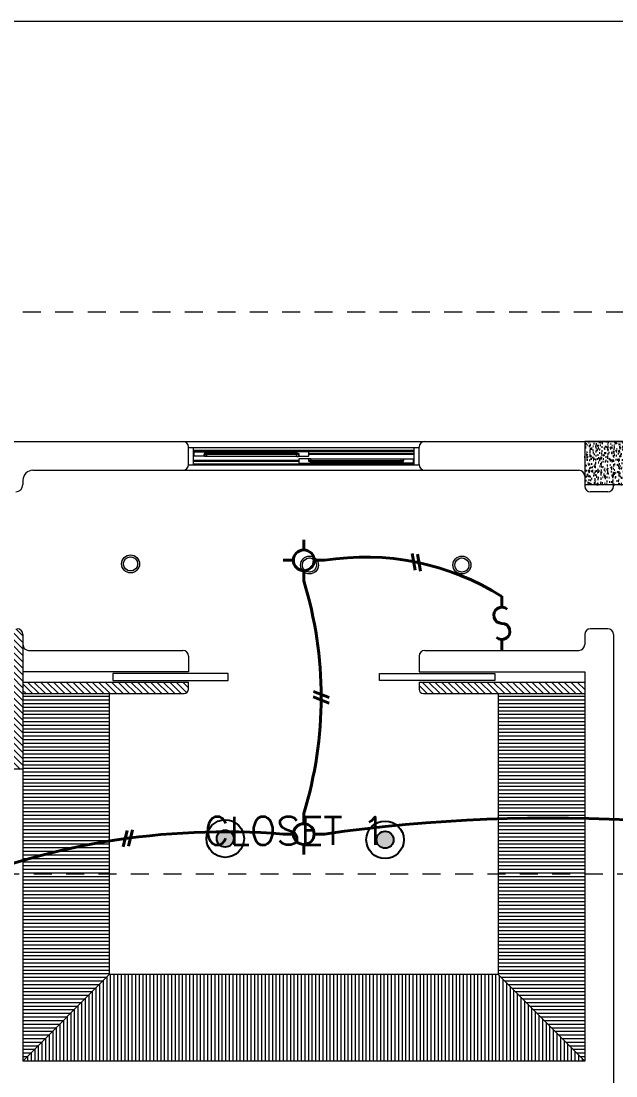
# Model space of a CAD drawing. Header units: metres. Extents: x 14 to 2416, y -346 to 476.
# Drawn here: x 144.46 to 148.59, y -70.47 to -63.15 of the extents above; entities that cross this region are included whole.
import ezdxf

# ---------------------------------------------------------------- set-up
doc = ezdxf.new("R2010")
doc.units = ezdxf.units.M
doc.linetypes.add('0', pattern=[0])
doc.linetypes.add('HIDDEN2', pattern=[0.1875, 0.125, -0.0625])
doc.layers.get('0').update_dxf_attribs({"linetype": '0', "lineweight": 20})
doc.layers.get('Defpoints').update_dxf_attribs({"color": 6})
for name, color, linetype, lineweight in [('A-ANNO-TEXT', 20, 'Continuous', 13), ('A-DOOR', 35, 'Continuous', 5), ('A-WALL', 250, 'Continuous', 20), ('baños', 251, 'Continuous', 0), ('closets', 253, 'Continuous', 0), ('Columnas', 7, 'Continuous', 18), ('cristales', 131, 'Continuous', 0), ('E Salida Interruptores', 22, 'Continuous', 40), ('E Salida Luces', 22, 'Continuous', 40), ('E Tuberia Emp Losa', 22, 'Continuous', 40), ('MAVA -LUMINARIAS', 1, 'Continuous', 18), ('PLF 01', 252, 'Continuous', 9), ('textos', 7, 'Continuous', 0)]:
    doc.layers.add(name, color=color, linetype=linetype, lineweight=lineweight)
for name, color, linetype in [('HATCH', 8, 'Continuous'), ('MAVA LUM', 1, 'Continuous'), ('MAVA Luminarias', 1, 'Continuous')]:
    doc.layers.add(name, color=color, linetype=linetype)
doc.layers.add('Techos 1', color=7, linetype='HIDDEN2', lineweight=9, true_color=0x42391a)
doc.styles.add('DIMTEXT', font='dim.shx', dxfattribs={"width": 0.75})
doc.styles.get("Standard").update_dxf_attribs({"font": 'arial.ttf', "height": 0.1875})

# ---------------------------------------------------------------- blocks, each defined once
blk = doc.blocks.new('SUPERFICIAL')
at = {"layer": 'MAVA LUM'}
h = blk.add_hatch(color=256, dxfattribs=at)
h.dxf.hatch_style = 1
edge = h.paths.add_edge_path()
edge.add_arc((0.0008, 0.0016), 0.059, 0, 360)
for radius in [0.1303, 0.0593]:
    blk.add_circle((0.0008, 0.0016, 0), radius, dxfattribs=at)
at = {"ltscale": 1e-05, "style": 'DIMTEXT', "flags": 1}
blk.add_attdef('MULTIPLICADOR', (0.0928, 0.4687), '', height=0.15, dxfattribs=at)
blk = doc.blocks.new('downlight')
at = {"layer": 'MAVA -LUMINARIAS'}
h = blk.add_hatch(color=3, dxfattribs=at)
h.dxf.hatch_style = 1
h.paths.add_polyline_path([(-5.416, -22.4571, 1), (-5.2917, -22.4571, 1)])
h.paths.add_polyline_path([(-5.3048, -22.4571, -1), (-5.4029, -22.4571, -1)], flags=16)
at = {"layer": 'MAVA -LUMINARIAS', "color": 3}
for radius in [0.0622, 0.049]:
    blk.add_circle((-5.3539, -22.4571), radius, dxfattribs=at)
blk = doc.blocks.new('A$C89702949')
at = {"layer": 'HATCH'}
h = blk.add_hatch(dxfattribs=at)
h.set_pattern_fill('AR-CONC', color=256, scale=0.00032)
h.set_pattern_definition([(50, (114.33107, 55.238796), (0.058299094, -0.005100507), [0.006096, -0.067056]), (355, (114.33107, 55.238796), (-0.011277895, 0.06113819), [0.0048768, -0.053644987]), (100.451445, (114.33593, 55.23837), (0.0470212, 0.05603768), [0.005180803, -0.056988878]), (46.1842, (114.33107, 55.25505), (0.086745293, -0.013453545), [0.009144, -0.100584]), (96.63556, (114.3383, 55.25393), (0.07596932, 0.07917636), [0.00777121, -0.085483395]), (351.18415, (114.33107, 55.25505), (0.07596932, 0.07917636), [0.00731519, -0.080467114]), (21, (114.3392, 55.25099), (0.048516605, -0.032724863), [0.006096, -0.067056]), (326, (114.3392, 55.25099), (0.01977665, 0.05894015), [0.0048768, -0.0536448]), (71.451445, (114.34324, 55.24826), (0.068293254, 0.026215286), [0.005180803, -0.05698878]), (37.5, (114.331071, 55.238796), (0.000988353, 0.0270576124), [0, -0.05299456, 0, -0.0544576, 0, -0.053848]), (7.5, (114.33107, 55.238796), (0.021382292, 0.032057784), [0, -0.03104896, 0, -0.05177536, 0, -0.0205232]), (327.5, (114.312946, 55.238796), (0.0433889905, -0.001833198), [0, -0.02032, 0, -0.0633984, 0, -0.0841248]), (317.5, (114.304818, 55.238796), (0.047401338, 0.008136477), [0, -0.026416, 0, -0.04210304, 0, -0.0597408])])
h.paths.add_polyline_path([(15.3, 19.9891), (15.3, 19.6891), (16.1, 19.6891), (16.1, 19.9891)])
at = {"layer": 'Columnas'}
blk.add_lwpolyline([(15.3, 19.9891), (15.3, 19.6891), (16.1, 19.6891), (16.1, 19.9891)], close=True, dxfattribs=at)
blk = doc.blocks.new('PL BASE 2N NASAS 09')
at = {"layer": 'closets'}
h = blk.add_hatch(dxfattribs=at)
h.set_pattern_fill('LINE', color=256, scale=0.2)
h.set_pattern_definition([(0, (-797.039285, 240.410376), (0, 0.025), [])])
h.paths.add_polyline_path([(173.9475, -6.9617), (173.3475, -6.9617), (173.3475, -8.2117), (173.9475, -8.2117)])
h.paths.add_polyline_path([(173.9475, -8.2117), (173.3475, -8.2117), (173.3475, -8.9117), (173.9475, -9.5117), (173.9475, -9.4417)])
h.paths.add_polyline_path([(170.6475, -8.2117), (170.0475, -8.2117), (170.0475, -9.5117), (170.6475, -8.9117)])
h.paths.add_polyline_path([(170.6475, -6.9617), (170.0475, -6.9617), (170.0475, -8.2117), (170.6475, -8.2117)])
h = blk.add_hatch(dxfattribs=at)
h.set_pattern_fill('LINE', color=256, scale=0.2, angle=90)
h.set_pattern_definition([(90, (-796.989285, 240.460376), (-0.025, 2e-18), [])])
h.paths.add_polyline_path([(173.3475, -8.9117), (170.6475, -8.9117), (170.0475, -9.5117), (173.8705, -9.5114), (173.9475, -9.5117)])
at = {"layer": 'PLF 01'}
h = blk.add_hatch(dxfattribs=at)
h.set_pattern_fill('LINE', color=256, scale=0.01, angle=-45)
h.set_pattern_definition([(315, (0, 0.05), (0.0224506403, 0.0224506403), [])])
edge = h.paths.add_edge_path()
edge.add_line((169.8475, -7.4867), (169.9175, -7.4867))
edge.add_line((169.9175, -7.4867), (169.9175, -6.5117))
edge.add_line((169.9175, -6.5117), (169.8875, -6.5117))
edge.add_arc((169.8875, -6.5517), 0.04, 90, 180)
edge.add_line((169.8475, -6.5517), (169.8475, -7.4867))
edge = h.paths.add_edge_path()
edge.add_arc((170.0075, -6.5517), 0.04, 360, 450)
edge.add_line((170.0075, -6.5117), (169.9775, -6.5117))
edge.add_line((169.9775, -6.5117), (169.9775, -7.4867))
edge.add_line((169.9775, -7.4867), (170.0475, -7.4867))
edge.add_line((170.0475, -7.4867), (170.0475, -6.5517))
h = blk.add_hatch(dxfattribs=at)
h.set_pattern_fill('LINE', color=256, scale=0.01, angle=-45)
h.set_pattern_definition([(315, (-49.91428, -62.667007), (0.0224506403, 0.0224506403), [])])
edge = h.paths.add_edge_path()
edge.add_arc((171.1675, -6.9317), 0.03, 270, 360)
edge.add_line((171.1975, -6.9317), (171.1975, -6.8817))
edge.add_line((171.1975, -6.8817), (170.0475, -6.8817))
edge.add_line((170.0475, -6.8817), (170.0475, -6.9617))
edge.add_line((170.0475, -6.9617), (171.1675, -6.9617))
edge = h.paths.add_edge_path()
edge.add_line((173.9475, -6.9617), (173.9475, -6.8817))
edge.add_line((173.9475, -6.8817), (172.7975, -6.8817))
edge.add_line((172.7975, -6.8817), (172.7975, -6.9317))
edge.add_arc((172.8276, -6.9317), 0.03, 180.04275, 269.95725)
edge.add_line((172.8275, -6.9617), (173.9475, -6.9617))
at = {"layer": 'A-DOOR'}
for p, q in [((171.1475, -5.2117), (172.8375, -5.2117)), ((171.1975, -5.2535), (172.7975, -5.2535)), ((171.2315, -5.3735), (171.2315, -5.2535)), ((172.7635, -5.3735), (172.7635, -5.2535)), ((171.2315, -5.2735), (172.7635, -5.2735)), ((171.2375, -5.286), (171.239, -5.2845)), ((171.2375, -5.313), (171.2375, -5.286)), ((171.239, -5.3145), (171.2375, -5.313)), ((171.239, -5.2845), (171.3197, -5.2845)), ((171.304, -5.3145), (171.239, -5.3145)), ((171.3055, -5.313), (171.304, -5.3145)), ((171.323, -5.2955), (171.3055, -5.2955)), ((171.3055, -5.2955), (171.3055, -5.313)), ((171.3055, -5.2985), (171.3105, -5.2985)), ((171.3055, -5.2985), (171.3105, -5.2985)), ((171.3105, -5.2965), (171.3165, -5.3005)), ((171.3105, -5.3005), (171.3165, -5.2965)), ((171.9503, -5.3155), (171.3188, -5.3155)), ((171.3197, -5.2845), (171.3215, -5.286)), ((171.3197, -5.2845), (171.9494, -5.2845)), ((171.3215, -5.286), (171.3235, -5.294)), ((171.3235, -5.295), (171.323, -5.2955)), ((171.3235, -5.294), (171.3235, -5.295)), ((171.9476, -5.286), (171.9455, -5.294)), ((171.9455, -5.294), (171.9455, -5.295)), ((171.9455, -5.295), (171.946, -5.2955)), ((171.946, -5.2955), (171.9635, -5.2955)), ((171.9494, -5.2845), (171.9476, -5.286)), ((172.03, -5.2845), (171.9494, -5.2845)), ((171.9585, -5.2965), (171.9525, -5.3005)), ((171.9585, -5.3005), (171.9525, -5.2965)), ((171.9635, -5.2985), (171.9585, -5.2985)), ((171.9635, -5.2985), (171.9585, -5.2985)), ((171.9635, -5.2955), (171.9635, -5.313)), ((171.9635, -5.313), (171.965, -5.3145)), ((171.965, -5.3325), (171.9635, -5.334)), ((171.9635, -5.334), (171.9635, -5.361)), ((171.965, -5.3145), (172.03, -5.3145)), ((172.03, -5.3325), (171.965, -5.3325)), ((172.0315, -5.286), (172.03, -5.2845)), ((172.0315, -5.313), (172.03, -5.3145)), ((172.0315, -5.334), (172.03, -5.3325)), ((172.0315, -5.313), (172.0315, -5.286)), ((172.0315, -5.3515), (172.0315, -5.334)), ((172.0448, -5.3315), (172.6763, -5.3315)), ((172.6895, -5.334), (172.691, -5.3325)), ((172.6895, -5.3515), (172.6895, -5.334)), ((172.691, -5.3325), (172.756, -5.3325)), ((172.756, -5.3325), (172.7575, -5.334)), ((172.7575, -5.334), (172.7575, -5.361)), ((171.1575, -5.4117), (172.8375, -5.4117)), ((171.1975, -5.3735), (172.7975, -5.3735)), ((171.9635, -5.361), (171.965, -5.3625)), ((171.965, -5.3625), (172.0457, -5.3625)), ((172.0315, -5.3485), (172.0365, -5.3485)), ((172.0315, -5.3485), (172.0365, -5.3485)), ((172.049, -5.3515), (172.0315, -5.3515)), ((172.0365, -5.3505), (172.0425, -5.3465)), ((172.0365, -5.3465), (172.0425, -5.3505)), ((172.0457, -5.3625), (172.0475, -5.361)), ((172.6754, -5.3625), (172.0457, -5.3625)), ((172.0475, -5.361), (172.0495, -5.353)), ((172.0495, -5.352), (172.049, -5.3515)), ((172.0495, -5.353), (172.0495, -5.352)), ((172.6715, -5.352), (172.672, -5.3515)), ((172.6715, -5.353), (172.6715, -5.352)), ((172.6736, -5.361), (172.6715, -5.353)), ((172.672, -5.3515), (172.6895, -5.3515)), ((172.6754, -5.3625), (172.6736, -5.361)), ((172.756, -5.3625), (172.6754, -5.3625)), ((172.6845, -5.3505), (172.6785, -5.3465)), ((172.6845, -5.3465), (172.6785, -5.3505)), ((172.6895, -5.3485), (172.6845, -5.3485)), ((172.6895, -5.3485), (172.6845, -5.3485)), ((172.7575, -5.361), (172.756, -5.3625))]:
    blk.add_line(p, q, dxfattribs=at)
at = {"layer": 'A-DOOR', "color": 8}
for p, q in [((171.2315, -5.2795), (172.7635, -5.2795)), ((172.7635, -5.2965), (172.0315, -5.2965)), ((172.7635, -5.3025), (172.0315, -5.3025)), ((171.9635, -5.3445), (171.2315, -5.3445)), ((171.9635, -5.3505), (171.2315, -5.3505)), ((171.2315, -5.3675), (172.7635, -5.3675))]:
    blk.add_line(p, q, dxfattribs=at)
at = {"layer": 'A-DOOR'}
for points in [[(171.3055, -5.2985), (171.3105, -5.2985), (171.3105, -5.2985), (171.3055, -5.2985)], [(171.3105, -5.2965), (171.3165, -5.2965), (171.3165, -5.3005), (171.3105, -5.3005)], [(171.3105, -5.2965), (171.9585, -5.2965), (171.9585, -5.3005), (171.3105, -5.3005)], [(171.323, -5.2955), (171.311, -5.2955), (171.311, -5.2965), (171.323, -5.2965)], [(171.323, -5.3005), (171.311, -5.3005), (171.311, -5.3015), (171.323, -5.3015)], [(171.3165, -5.2965), (171.3215, -5.2965), (171.3215, -5.3005), (171.3165, -5.3005)], [(171.946, -5.2955), (171.958, -5.2955), (171.958, -5.2965), (171.946, -5.2965)], [(171.946, -5.3005), (171.958, -5.3005), (171.958, -5.3015), (171.946, -5.3015)], [(171.9525, -5.2965), (171.9475, -5.2965), (171.9475, -5.3005), (171.9525, -5.3005)], [(171.9585, -5.2965), (171.9525, -5.2965), (171.9525, -5.3005), (171.9585, -5.3005)], [(171.9635, -5.2985), (171.9585, -5.2985), (171.9585, -5.2985), (171.9635, -5.2985)], [(172.0315, -5.3485), (172.0365, -5.3485), (172.0365, -5.3485), (172.0315, -5.3485)], [(172.6845, -5.3505), (172.0365, -5.3505), (172.0365, -5.3465), (172.6845, -5.3465)], [(172.0365, -5.3505), (172.0425, -5.3505), (172.0425, -5.3465), (172.0365, -5.3465)], [(172.049, -5.3465), (172.037, -5.3465), (172.037, -5.3455), (172.049, -5.3455)], [(172.049, -5.3515), (172.037, -5.3515), (172.037, -5.3505), (172.049, -5.3505)], [(172.0425, -5.3505), (172.0475, -5.3505), (172.0475, -5.3465), (172.0425, -5.3465)], [(172.672, -5.3465), (172.684, -5.3465), (172.684, -5.3455), (172.672, -5.3455)], [(172.672, -5.3515), (172.684, -5.3515), (172.684, -5.3505), (172.672, -5.3505)], [(172.6785, -5.3505), (172.6735, -5.3505), (172.6735, -5.3465), (172.6785, -5.3465)], [(172.6845, -5.3505), (172.6785, -5.3505), (172.6785, -5.3465), (172.6845, -5.3465)], [(172.6895, -5.3485), (172.6845, -5.3485), (172.6845, -5.3485), (172.6895, -5.3485)], [(171.472, -6.8217), (170.672, -6.8217), (170.672, -6.8717), (171.472, -6.8717)], [(172.5231, -6.8217), (173.3231, -6.8217), (173.3231, -6.8717), (172.5231, -6.8717)]]:
    blk.add_lwpolyline(points, close=True, dxfattribs=at)
for points in [[(171.3077, -5.314, 0.341999), (171.3058, -5.3125), (171.3055, -5.3122), (171.3055, -5.3025), (171.3065, -5.3015), (171.3235, -5.3015), (171.3235, -5.302), (171.3202, -5.3144, -0.339454), (171.3188, -5.3155), (171.3096, -5.3155, -0.341999)], [(171.9614, -5.314, -0.341999), (171.9633, -5.3125), (171.9635, -5.3122), (171.9635, -5.3025), (171.9625, -5.3015), (171.9455, -5.3015), (171.9455, -5.302), (171.9489, -5.3144, 0.339454), (171.9503, -5.3155), (171.9595, -5.3155, 0.341999)], [(172.0337, -5.333, -0.341999), (172.0318, -5.3345), (172.0315, -5.3348), (172.0315, -5.3445), (172.0325, -5.3455), (172.0495, -5.3455), (172.0495, -5.345), (172.0462, -5.3326, 0.339454), (172.0448, -5.3315), (172.0356, -5.3315, 0.341999)], [(172.6874, -5.333, 0.341999), (172.6893, -5.3345), (172.6895, -5.3348), (172.6895, -5.3445), (172.6885, -5.3455), (172.6715, -5.3455), (172.6715, -5.345), (172.6749, -5.3326, -0.339454), (172.6763, -5.3315), (172.6855, -5.3315, -0.341999)]]:
    blk.add_lwpolyline(points, format="xyb", close=True, dxfattribs=at)
at = {"layer": 'A-DOOR', "color": 7}
for points in [[(171.3105, -5.3005), (171.9585, -5.3005), (171.9585, -5.2965), (171.3105, -5.2965)], [(172.6845, -5.3465), (172.0365, -5.3465), (172.0365, -5.3505), (172.6845, -5.3505)]]:
    blk.add_lwpolyline(points, close=True, dxfattribs=at)
at = {"layer": 'A-WALL'}
for p, q in [((169.0876, -5.2117), (171.1575, -5.2117)), ((171.1975, -5.3717), (171.1975, -5.2517)), ((172.7975, -5.3717), (172.7975, -5.2517)), ((172.8375, -5.2117), (175.1325, -5.2117)), ((170.1175, -5.4117), (171.1575, -5.4117)), ((172.8375, -5.4117), (173.9075, -5.4117)), ((170.0475, -5.4817), (170.0475, -5.5117)), ((173.9475, -5.4517), (173.9475, -5.5217)), ((174.1075, -5.5617), (173.9875, -5.5617)), ((174.1475, -5.5217), (174.1475, -5.5117)), ((174.1075, -6.5117), (173.9875, -6.5117)), ((170.0475, -6.5517), (170.0475, -6.6217)), ((170.0475, -6.5617), (170.0475, -6.5917)), ((173.9475, -6.5517), (173.9475, -6.6217)), ((174.1475, -6.5517), (174.1475, -9.8217)), ((170.0475, -6.5961), (170.0475, -9.5117)), ((170.0875, -6.6617), (171.1575, -6.6617)), ((171.1975, -6.7017), (171.1975, -6.8117)), ((172.7975, -6.7017), (172.7975, -6.8117)), ((172.8375, -6.6617), (173.9075, -6.6617)), ((171.1975, -6.8117), (170.0475, -6.8117)), ((172.7975, -6.8117), (173.9475, -6.8117)), ((173.9475, -6.8117), (173.9475, -9.5117)), ((170.0475, -6.8817), (171.1975, -6.8817)), ((171.1975, -6.9317), (171.1975, -6.8817)), ((172.7975, -6.8817), (173.9475, -6.8817)), ((172.7975, -6.8817), (172.7975, -6.9317)), ((170.0475, -6.9617), (171.1675, -6.9617)), ((172.8275, -6.9617), (173.9475, -6.9617)), ((170.0475, -7.4867), (169.8475, -7.4867)), ((173.9475, -9.5117), (170.0475, -9.5117))]:
    blk.add_line(p, q, dxfattribs=at)
for centre, radius, start, end in [((171.1575, -5.2517), 0.04, 360, 89.99977), ((172.8375, -5.2517), 0.04, 90, 180), ((170.1175, -5.4817), 0.07, 90, 180), ((171.1575, -5.3717), 0.04, 270, 360), ((172.8375, -5.3717), 0.04, 180, 270), ((173.9075, -5.4517), 0.04, 360, 90), ((169.9975, -5.5117), 0.05, 270, 0), ((173.9875, -5.5217), 0.04, 180, 270), ((174.1075, -5.5217), 0.04, 270, 360), ((170.0075, -6.5517), 0.04, 360, 90), ((173.9875, -6.5517), 0.04, 90, 180), ((174.1075, -6.5517), 0.04, 0, 90), ((170.0875, -6.6217), 0.04, 180, 270), ((173.9075, -6.6217), 0.04, 270, 0), ((171.1575, -6.7017), 0.04, 0, 90), ((172.8375, -6.7017), 0.04, 90, 180), ((171.1675, -6.9317), 0.03, 270, 0), ((172.8275, -6.9317), 0.03, 180, 270)]:
    blk.add_arc(centre, radius, start, end, dxfattribs=at)
at = {"layer": 'closets'}
for p, q in [((170.6475, -6.9617), (170.6475, -8.9117)), ((173.3475, -6.9617), (173.3475, -8.9117)), ((170.6475, -8.9117), (170.0475, -9.5117)), ((173.3475, -8.9117), (170.6475, -8.9117)), ((173.3475, -8.9117), (173.9475, -9.5117))]:
    blk.add_line(p, q, dxfattribs=at)
at = {"layer": 'cristales', "const_width": 0.004}
for points in [[(171.3215, -5.2985), (171.9475, -5.2985)], [(172.6735, -5.3485), (172.0475, -5.3485)]]:
    blk.add_lwpolyline(points, dxfattribs=at)
at = {"layer": 'Techos 1'}
for p, q in [((157.4475, -4.3117), (185.4975, -4.3117)), ((161.3475, -8.2117), (176.0975, -8.2117))]:
    blk.add_line(p, q, dxfattribs=at)
at = {"color": 1}
blk.add_blockref('A$C89702949', (158.6475, -25.2008), dxfattribs=at)
at = {"layer": 'baños', "linetype": 'Continuous', "flags": 8}
for tag, p in [('MODELNUMBER', (167.1329, -5.6306, 0)), ('TRADENAME', (167.1329, -5.6307, 0)), ('PRODUCT', (167.1329, -5.6307, 0)), ('MATERIAL', (167.1329, -5.6307, 0)), ('MODELNUMBER', (168.3076, -5.6306, 0)), ('TRADENAME', (168.3076, -5.6307, 0)), ('PRODUCT', (168.3076, -5.6307, 0)), ('MATERIAL', (168.3076, -5.6307, 0))]:
    blk.add_attdef(tag, p, '', height=0.0000254, rotation=180.00008, dxfattribs=at)
at = {"layer": 'baños', "linetype": 'Continuous'}
for tag, p, rotation in [('MODELNUMBER', (169.2428, -19.7065), 180.00008), ('TRADENAME', (169.2428, -19.7064), 180.00008), ('MATERIAL', (169.243, -19.7063), 180.00008), ('PRODUCT', (169.243, -19.7064), 180.00008), ('MODELNUMBER', (169.9524, -19.7065), 179.99992), ('MATERIAL', (169.9524, -19.7063), 179.99992), ('TRADENAME', (169.9524, -19.7064), 179.99992), ('PRODUCT', (169.9524, -19.7064), 179.99992)]:
    blk.add_attdef(tag, p, '', height=0.0000254, rotation=rotation, dxfattribs=at)
at = {"layer": 'textos', "insert": (171.3058, -8.0119), "char_height": 0.195, "width": 3.404877, "attachment_point": 7}
blk.add_mtext('{\\Fromans|c0;CLOSET 1}', dxfattribs=at)
blk = doc.blocks.new('PL MUEBLES 2N NASAS 09')
blk.add_blockref('PL BASE 2N NASAS 09', (49.9143, 62.717))
blk = doc.blocks.new('A$C595364de')
blk.add_blockref('PL MUEBLES 2N NASAS 09', (-199.5618, -36.6052))
blk = doc.blocks.new('*U370')
for p, q in [((0.03, 1.37), (-1.05, -1.48)), ((0.99, 1.37), (-0.09, -1.48))]:
    blk.add_line(p, q)
blk = doc.blocks.new('*U680')
at = {"xscale": 0.0393700787401575, "yscale": 0.0393700787401575, "zscale": 0.0393700787401575, "rotation": 280.1686650338918}
blk.add_blockref('*U370', (0.0024, -0.0008), dxfattribs=at)
blk = doc.blocks.new('*U486')
at = {"layer": 'E Salida Luces', "linetype": 'Continuous'}
for p, q in [((0, 0.358), (0, 0.181)), ((-0.358, 0.001), (-0.18, 0.001)), ((0.18, 0.001), (0.358, 0.001)), ((0, -0.179), (0, -0.357))]:
    blk.add_line(p, q, dxfattribs=at)
blk.add_circle((0, 0.001), 0.18, dxfattribs=at)
blk = doc.blocks.new('*U656')
at = {"xscale": 0.0393700787401575, "yscale": 0.0393700787401575, "zscale": 0.0393700787401575, "rotation": 179.1847923890311}
blk.add_blockref('*U370', (-0.0013, -0.0022), dxfattribs=at)
blk = doc.blocks.new('*U657')
at = {"xscale": 0.0393700787401575, "yscale": 0.0393700787401575, "zscale": 0.0393700787401575, "rotation": 277.098984376937}
blk.add_blockref('*U370', (0.0024, -0.0009), dxfattribs=at)
blk = doc.blocks.new('*U454')
at = {"layer": 'E Salida Interruptores'}
for p, q in [((0, 0.3), (0, 0.375)), ((0, 0.075), (0, 0))]:
    blk.add_line(p, q, dxfattribs=at)
for centre, start, end in [((0, 0.24375), 48.189685, 270), ((0, 0.13125), 228.189685, 90)]:
    blk.add_arc(centre, 0.05625, start, end, dxfattribs=at)

msp = doc.modelspace()

# ---------------------------------------------------------------- linework, layer by layer
at = {"layer": 'Defpoints', "lineweight": 13}
msp.add_lwpolyline([(113.19, -63.1538), (169.4881, -63.1538), (169.4881, -103.9429), (113.19, -103.9429)], close=True, dxfattribs=at)
at = {"layer": 'E Salida Luces'}
for centre, radius, start, end in [((146.8524, -68.6631), 1.7895, 57.96629, 99.09134), ((143.7942, -67.846), 2.7534, 342.95747, 17.04252), ((148.1432, -79.874), 11.1892, 74.89706, 98.08431), ((145.882, -73.8531), 5.073, 85.45978, 113.37094)]:
    msp.add_arc(centre, radius, start, end, dxfattribs=at)

# ---------------------------------------------------------------- block references
at = {"layer": 'A-ANNO-TEXT'}
msp.add_blockref('A$C595364de', (124.0766, -86.9711), dxfattribs=at)
at = {"layer": 'E Salida Luces', "xscale": 0.4, "yscale": 0.4, "zscale": 0.4, "rotation": 180}
for p in [(146.4266, -66.8957), (146.4266, -68.7957)]:
    msp.add_blockref('*U486', p, dxfattribs=at)
at = {"layer": 'E Tuberia Emp Losa', "yscale": 0.9842519685039597, "zscale": 0.9842519685039597}
for name, p, xscale, rotation in [('*U680', (147.2083, -66.9093), -0.9842519685039597, 270), ('*U656', (146.5475, -67.846), 0.9842519685039597, 90.00000000000001), ('*U657', (145.2041, -68.8256), 0.9842519685039597, 90.00000000000001)]:
    msp.add_blockref(name, p, dxfattribs=dict(at, xscale=xscale, rotation=rotation))
at = {"layer": 'E Tuberia Emp Losa'}
msp.add_blockref('*U454', (147.8016, -67.521), dxfattribs=at)
at = {"layer": 'MAVA Luminarias'}
for name, p in [('downlight', (150.578, -44.464)), ('downlight', (151.82, -44.4717)), ('downlight', (152.8782, -44.4717)), ('SUPERFICIAL', (145.8805, -68.8289, 0)), ('SUPERFICIAL', (146.99, -68.8372, 0))]:
    msp.add_blockref(name, p, dxfattribs=at)

doc.saveas('drawing.dxf')
